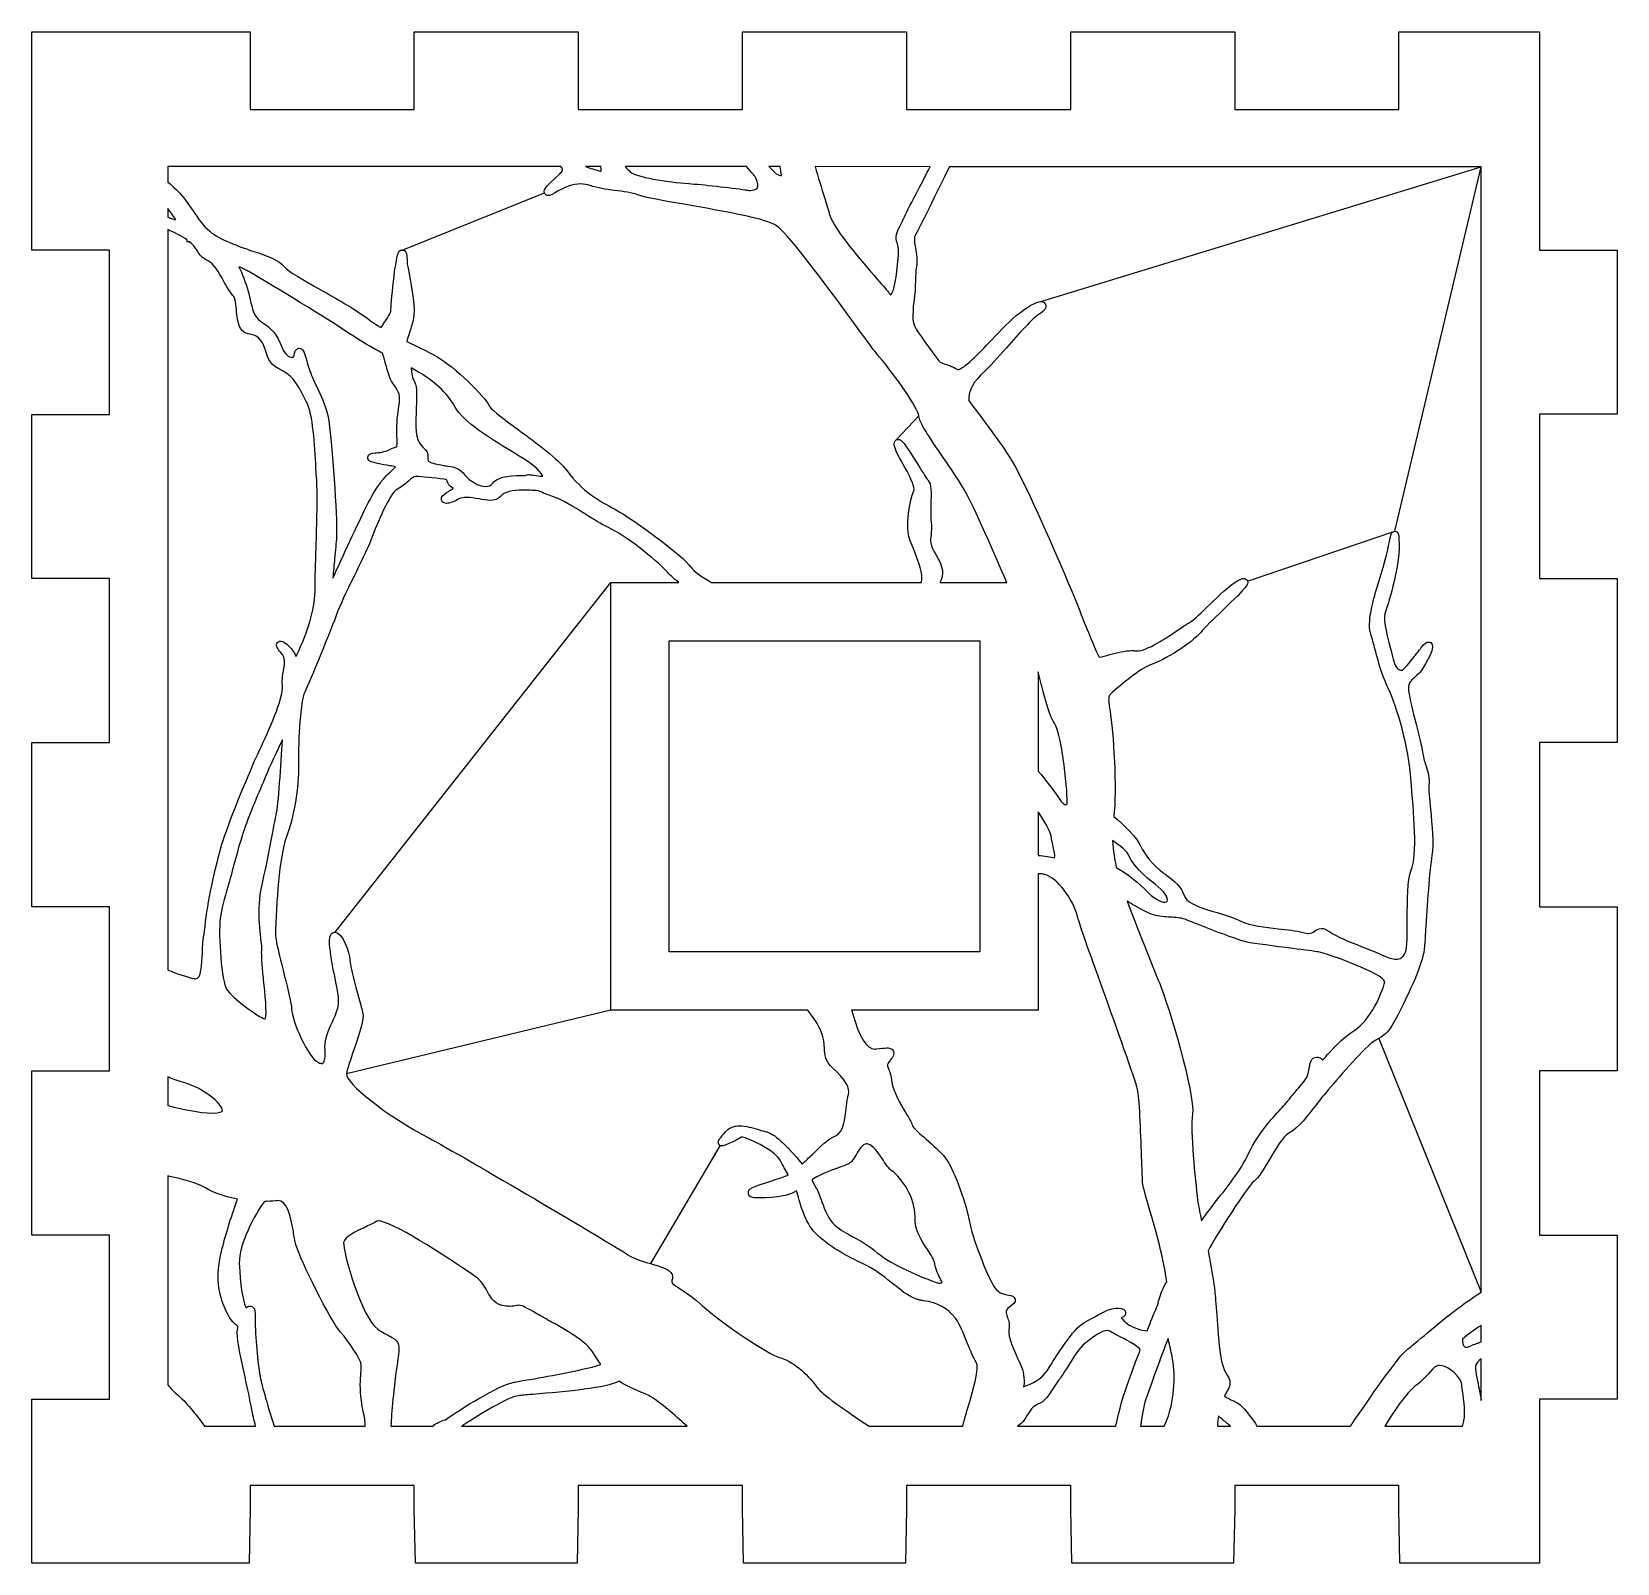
# Model space of a CAD drawing. Extents: x -11 to 868, y -1407 to -16.
# Drawn here: x 663.5 to 867.5, y -927.3 to -730.3 of the extents above; entities that cross this region are included whole.
import ezdxf

# ---------------------------------------------------------------- set-up
doc = ezdxf.new("R2010")
doc.units = 0
doc.layers.add('LAYER_1', color=7, linetype='CONTINUOUS')

msp = doc.modelspace()

# ---------------------------------------------------------------- linework, layer by layer
at = {"layer": 'LAYER_1'}
for points in [[(857.53, -779.49), (857.53, -800.61), (867.53, -800.61), (867.53, -821.72), (857.53, -821.72), (857.53, -842.84), (867.53, -842.84), (867.53, -863.95), (857.53, -863.95), (857.53, -885.06), (867.53, -885.06), (867.53, -906.17), (857.53, -906.17), (857.53, -927.28), (839.57, -927.28), (839.42, -920.28), (839.42, -917.28), (818.31, -917.28), (818.31, -920.28), (818.16, -927.28), (797.35, -927.28), (797.2, -920.28), (797.2, -917.28), (776.09, -917.28), (776.09, -920.28), (775.94, -927.28), (755.11, -927.28), (754.96, -920.28), (754.96, -917.28), (733.85, -917.28), (733.85, -920.28), (733.71, -927.28), (712.89, -927.28), (712.74, -920.28), (712.74, -917.28), (691.64, -917.28), (691.64, -920.28), (691.49, -927.28), (663.53, -927.28), (663.53, -906.17), (673.53, -906.17), (673.53, -885.06), (663.53, -885.06), (663.53, -863.95), (673.53, -863.95), (673.53, -842.84), (663.53, -842.84), (663.53, -821.72), (673.53, -821.72), (673.53, -800.61), (663.53, -800.61), (663.53, -779.5), (673.53, -779.5), (673.53, -758.39), (663.53, -758.39), (663.53, -730.28), (691.64, -730.28), (691.64, -740.28), (712.74, -740.28), (712.74, -730.28), (733.85, -730.28), (733.85, -740.28), (754.96, -740.28), (754.96, -730.28), (776.09, -730.28), (776.09, -740.28), (797.2, -740.28), (797.2, -730.28), (818.31, -730.28), (818.31, -740.28), (839.42, -740.28), (839.42, -730.28), (857.53, -730.28), (857.53, -758.39), (867.53, -758.39), (867.53, -779.49), (857.53, -779.49)], [(793.37, -764.98), (850.03, -747.64)], [(838.89, -794.54), (850.03, -747.64)], [(711.2, -758.36), (729.5, -751.02)], [(774.8, -782.73), (777.65, -779.67)], [(819.93, -800.94), (838.89, -794.54)], [(702.56, -846.1), (738.03, -801.13)], [(785.53, -808.63), (785.53, -848.64), (745.53, -848.64), (745.53, -808.63), (785.53, -808.63)], [(738.03, -856.14), (704.03, -864.31)], [(836.83, -859.77), (850.02, -892.42)], [(752.04, -873.59), (743.16, -888.73)]]:
    msp.add_lwpolyline(points, dxfattribs=at)
for points, knots in [([(780.54, -800.77), (781.06, -799.67), (780.41, -798.52), (779.84, -797.52), (779.56, -797.04), (779.31, -796.59), (779.24, -796.24), (779.13, -795.72), (779.18, -795.36), (779.23, -794.94), (779.28, -794.51), (779.34, -794.03), (779.24, -793.34), (779.16, -792.88), (779.19, -792.03), (779.21, -791.22), (779.27, -789.46), (779.28, -788.45), (778.87, -788.01), (778.74, -787.87), (778.17, -786.95), (777.71, -786.21), (775.7, -782.99), (775.46, -782.73), (775.03, -782.73), (775.03, -782.73), (774.8, -782.73), (774.8, -782.73), (774.8, -782.73), (774.62, -782.92), (774.62, -782.92), (774.44, -783.13), (774.49, -783.4), (774.51, -783.5), (774.6, -784.07), (775.08, -784.91), (775.62, -785.88), (776.27, -787.02), (777.25, -788.76), (777.01, -789.33), (776.45, -790.69), (776.13, -793.05), (776.3, -794.71), (776.37, -795.33), (776.69, -796.11), (777.05, -797.02), (777.6, -798.39), (778.27, -800.07), (777.99, -801.13), (777.99, -801.13), (751, -801.13), (751, -801.13), (749.69, -800.35), (748.67, -799.63), (748.36, -799.19), (747.24, -797.55), (740.9, -792.99), (738.62, -791.74), (736.37, -790.5), (734.42, -789.43), (732.4, -786.77), (731.21, -785.21), (728.52, -783.23), (726.14, -781.48), (724.49, -780.26), (722.77, -779), (722.49, -778.51), (721.68, -777.09), (718.11, -773.47), (715.57, -772.01), (714.73, -771.54), (713.82, -771.1), (712.85, -770.63), (712.5, -770.46), (712.14, -770.29), (711.78, -770.11), (711.87, -769.8), (711.97, -769.48), (712.08, -769.15), (712.27, -768.56), (712.47, -767.94), (712.61, -767.36), (712.97, -765.97), (712.43, -763.23), (712.08, -761.42), (711.95, -760.77), (711.83, -760.15), (711.83, -759.95), (711.81, -759.03), (711.8, -758.36), (711.2, -758.36), (711.2, -758.36), (710.99, -758.36), (710.99, -758.36), (710.99, -758.36), (710.82, -758.52), (710.82, -758.52), (710.25, -759.1), (709.73, -765.76), (709.74, -766.08), (709.75, -766.5), (709.25, -767.2), (708.81, -767.82), (708.7, -767.99), (708.58, -768.16), (708.47, -768.33), (707.82, -767.93), (707.22, -767.53), (706.64, -767.1), (705.03, -765.91), (702.71, -764.6), (700.66, -763.44), (698.56, -762.25), (696.57, -761.13), (696.06, -760.54), (695.22, -759.55), (693.7, -759.05), (692.09, -758.53), (691.38, -758.3), (690.65, -758.06), (689.95, -757.78), (689.95, -757.78), (689.79, -757.71), (689.79, -757.71), (687.64, -756.84), (686.23, -756.26), (684.76, -754.02), (683.41, -751.97), (682.67, -750.97), (681.03, -749.61), (681.03, -749.61), (681.03, -747.63), (681.03, -747.63), (681.03, -747.63), (731.62, -747.63), (731.62, -747.63), (731.76, -747.79), (731.82, -747.92), (731.82, -748.03), (731.81, -748.2), (731.65, -748.38), (731.51, -748.51), (729.3, -750.53), (729.36, -750.68), (729.5, -751.02), (729.58, -751.23), (729.77, -751.36), (730, -751.36), (730.16, -751.36), (730.33, -751.31), (730.79, -751.03), (732.09, -750.23), (733.16, -749.86), (734.15, -749.86), (734.57, -749.86), (734.98, -749.93), (735.36, -750.07), (736.29, -750.41), (737.42, -750.55), (738.52, -750.69), (739.62, -750.83), (740.75, -750.97), (741.66, -751.3), (742.43, -751.59), (744.74, -752), (747.67, -752.51), (751.42, -753.17), (756.09, -753.99), (758.24, -754.73), (758.54, -754.87), (758.83, -754.99), (759.08, -755.08), (760.34, -755.48), (766, -763.22), (769.03, -767.38), (770.67, -769.62), (771.96, -771.38), (772.57, -772.09), (774.71, -774.57), (777.56, -778.69), (777.65, -779.67), (777.73, -780.54), (778.93, -782.32), (780.89, -785.16), (781.76, -786.43), (782.65, -787.74), (783.3, -788.8), (784.37, -790.56), (786.93, -796.3), (788.98, -801.13), (788.98, -801.13), (780.4, -801.13), (780.4, -801.13), (780.44, -801.02), (780.48, -800.9), (780.54, -800.77)], [0, 0, 0, 0, 1, 1, 1, 2, 2, 2, 3, 3, 3, 4, 4, 4, 5, 5, 5, 6, 6, 6, 7, 7, 7, 8, 8, 8, 9, 9, 9, 10, 10, 10, 11, 11, 11, 12, 12, 12, 13, 13, 13, 14, 14, 14, 15, 15, 15, 16, 16, 16, 17, 17, 17, 18, 18, 18, 19, 19, 19, 20, 20, 20, 21, 21, 21, 22, 22, 22, 23, 23, 23, 24, 24, 24, 25, 25, 25, 26, 26, 26, 27, 27, 27, 28, 28, 28, 29, 29, 29, 30, 30, 30, 31, 31, 31, 32, 32, 32, 33, 33, 33, 34, 34, 34, 35, 35, 35, 36, 36, 36, 37, 37, 37, 38, 38, 38, 39, 39, 39, 40, 40, 40, 41, 41, 41, 42, 42, 42, 43, 43, 43, 44, 44, 44, 45, 45, 45, 46, 46, 46, 47, 47, 47, 48, 48, 48, 49, 49, 49, 50, 50, 50, 51, 51, 51, 52, 52, 52, 53, 53, 53, 54, 54, 54, 55, 55, 55, 56, 56, 56, 57, 57, 57, 58, 58, 58, 59, 59, 59, 60, 60, 60, 61, 61, 61, 62, 62, 62, 63, 63, 63, 64, 64, 64, 65, 65, 65, 65]), ([(736.74, -748.21), (736.7, -748.21), (736.62, -748.2), (736.5, -748.16), (736.23, -748.07), (735.98, -748), (735.74, -747.93), (735.38, -747.83), (735.06, -747.74), (734.77, -747.63), (734.77, -747.63), (736.76, -747.63), (736.76, -747.63), (736.82, -747.97), (736.8, -748.15), (736.77, -748.2), (736.77, -748.2), (736.75, -748.21), (736.74, -748.21)], [0, 0, 0, 0, 1, 1, 1, 2, 2, 2, 3, 3, 3, 4, 4, 4, 5, 5, 5, 6, 6, 6, 6]), ([(755.99, -750.69), (755.81, -750.69), (755.61, -750.67), (755.39, -750.63), (755.36, -750.63), (755.31, -750.62), (755.27, -750.61), (753.57, -750.34), (749.71, -749.92), (748.07, -749.81), (745.35, -749.62), (741.17, -748.96), (740.54, -748.31), (740.33, -748.1), (740.11, -747.87), (739.89, -747.63), (739.89, -747.63), (755.51, -747.63), (755.51, -747.63), (755.83, -748), (756.14, -748.38), (756.38, -748.66), (756.48, -748.79), (756.57, -748.89), (756.64, -748.98), (756.67, -749.05), (756.7, -749.12), (756.74, -749.2), (756.97, -749.68), (757.02, -750.13), (756.86, -750.38), (756.7, -750.63), (756.3, -750.69), (755.99, -750.69)], [0, 0, 0, 0, 1, 1, 1, 2, 2, 2, 3, 3, 3, 4, 4, 4, 5, 5, 5, 6, 6, 6, 7, 7, 7, 8, 8, 8, 9, 9, 9, 10, 10, 10, 11, 11, 11, 11]), ([(759.97, -748.81), (759.92, -748.8), (759.84, -748.78), (759.71, -748.73), (759.57, -748.67), (759.45, -748.62), (759.33, -748.57), (759.01, -748.26), (758.69, -747.94), (758.38, -747.63), (758.38, -747.63), (759.81, -747.63), (759.81, -747.63), (760, -748.39), (759.99, -748.69), (759.97, -748.81)], [0, 0, 0, 0, 1, 1, 1, 2, 2, 2, 3, 3, 3, 4, 4, 4, 5, 5, 5, 5]), ([(774.03, -764.14), (773.99, -764.11), (773.93, -764.04), (773.85, -763.93), (773.62, -763.6), (773.06, -762.96), (772.28, -762.06), (770.34, -759.83), (766.73, -755.69), (766.21, -753.88), (766.04, -753.3), (765.81, -752.54), (765.55, -751.71), (765.14, -750.4), (764.69, -748.95), (764.33, -747.63), (764.33, -747.63), (779.11, -747.64), (779.11, -747.64), (778.66, -748.54), (778.09, -749.62), (777.54, -750.68), (776.8, -752.07), (776.11, -753.39), (775.82, -754.09), (775.61, -754.56), (775.43, -754.93), (775.26, -755.25), (774.84, -756.07), (774.53, -756.66), (774.9, -757.55), (775.2, -758.28), (774.98, -760.92), (774.42, -763.46), (774.22, -763.9), (774.1, -764.07), (774.03, -764.14)], [0, 0, 0, 0, 1, 1, 1, 2, 2, 2, 3, 3, 3, 4, 4, 4, 5, 5, 5, 6, 6, 6, 7, 7, 7, 8, 8, 8, 9, 9, 9, 10, 10, 10, 11, 11, 11, 12, 12, 12, 12]), ([(850.03, -747.64), (850.03, -747.64), (850.02, -892.42), (850.02, -892.42), (847.47, -893.96), (843.97, -896.9), (841.85, -898.68), (841.21, -899.22), (840.69, -899.65), (840.45, -899.83), (839.44, -900.6), (836.43, -904.93), (833.69, -908.93), (833.51, -909.19), (833.35, -909.43), (833.21, -909.63), (833.21, -909.63), (821.16, -909.63), (821.16, -909.63), (820.69, -908.8), (819.96, -907.93), (819.3, -907.19), (818.91, -906.75), (818.48, -906.55), (818.07, -906.36), (817.72, -906.2), (817.36, -906.04), (816.97, -905.72), (817.47, -905.03), (818.11, -904.1), (817.34, -903.06), (816.82, -902.36), (816.53, -901.32), (816.34, -899.59), (816.25, -898.76), (816.11, -896.95), (815.99, -895.36), (815.88, -893.97), (815.79, -892.78), (815.74, -892.31), (815.64, -891.39), (815.23, -888.9), (814.87, -887.09), (816, -885.02), (819.89, -878.84), (820.82, -878.12), (821.38, -877.69), (822.02, -876.61), (822.76, -875.36), (823.56, -874), (824.56, -872.32), (825.25, -871.97), (826.47, -871.33), (827.77, -869.63), (828.82, -868.26), (829.11, -867.88), (829.38, -867.53), (829.61, -867.24), (830.54, -866.12), (833.61, -862.5), (835.46, -860.76), (836.06, -860.19), (836.47, -859.97), (836.83, -859.77), (837.67, -859.31), (838.2, -858.94), (839.32, -856.71), (841.26, -852.86), (842.58, -849.9), (842.73, -847.92), (842.76, -847.45), (842.81, -846.71), (842.87, -845.8), (843.05, -842.9), (843.36, -838.04), (843.68, -836.22), (843.94, -834.73), (843.7, -832.36), (843.49, -830.27), (843.36, -828.97), (843.23, -827.74), (843.29, -827.19), (843.4, -826.21), (843.18, -825.52), (842.94, -824.79), (842.77, -824.29), (842.61, -823.77), (842.5, -823.06), (842.37, -822.2), (842.01, -820.81), (841.64, -819.33), (841.22, -817.7), (840.79, -816.02), (840.68, -815.1), (840.56, -814.1), (840.93, -813.77), (841.5, -813.28), (841.76, -813.05), (842.05, -812.8), (842.3, -812.47), (842.32, -812.44), (844.09, -809.81), (843.73, -809.08), (843.64, -808.89), (843.45, -808.78), (843.25, -808.78), (842.97, -808.78), (842.75, -808.95), (842.31, -809.5), (841.98, -809.92), (841.7, -810.28), (841.45, -810.6), (840.68, -811.58), (840.22, -812.17), (839.89, -812.38), (839.85, -812.4), (839.81, -812.41), (839.76, -812.41), (839.45, -812.41), (838.94, -812.05), (838.77, -811.26), (838.7, -810.92), (838.57, -810.45), (838.42, -809.9), (838.02, -808.45), (837.35, -806.03), (837.63, -805.16), (838.22, -803.31), (839.58, -798.76), (839.46, -796.28), (839.44, -795.94), (839.43, -795.67), (839.42, -795.46), (839.41, -794.99), (839.39, -794.54), (838.89, -794.54), (838.46, -794.54), (838.39, -794.91), (838.33, -795.3), (838.22, -795.88), (838.01, -797.09), (837.5, -798.83), (837.32, -799.43), (837.15, -800.01), (836.98, -800.58), (836.03, -803.68), (835.28, -806.14), (835.86, -807.95), (836.08, -808.61), (836.26, -809.31), (836.45, -810.05), (836.83, -811.48), (837.23, -812.97), (837.89, -814.36), (838.88, -816.43), (840.51, -821.2), (840.92, -825.85), (840.92, -825.85), (840.96, -826.3), (840.96, -826.3), (841.36, -830.91), (841.83, -836.13), (841.01, -838.14), (840.5, -839.41), (840.51, -841.96), (840.51, -844.44), (840.51, -846.17), (840.52, -848.14), (840.27, -848.67), (839.92, -849.42), (839.55, -849.57), (839.1, -849.57), (838.64, -849.57), (838.01, -849.38), (837.17, -849), (836.38, -848.63), (835.47, -848.27), (834.58, -847.93), (833.05, -847.33), (831.47, -846.72), (830.55, -846.06), (830.13, -845.76), (829.78, -845.62), (829.45, -845.62), (829.06, -845.62), (828.79, -845.81), (828.58, -845.97), (828.35, -846.13), (828.16, -846.26), (827.8, -846.26), (827.61, -846.26), (827.38, -846.23), (827.13, -846.15), (826.21, -845.89), (825.08, -845.78), (823.89, -845.66), (822.18, -845.48), (820.4, -845.3), (819.09, -844.67), (818.24, -844.25), (817.11, -843.92), (816.03, -843.59), (814.27, -843.06), (812.27, -842.46), (811.93, -841.62), (811.31, -840.07), (810.58, -839.54), (809.56, -838.8), (809.4, -838.67), (809.21, -838.54), (809.02, -838.39), (807.83, -837.49), (806.71, -836.16), (806.19, -834.99), (805.76, -834.05), (804.08, -832.3), (802.74, -831.24), (803.17, -827.89), (802.69, -820.11), (802.26, -817.65), (802.08, -816.61), (802.04, -816.05), (802.14, -815.75), (802.14, -815.75), (802.15, -815.71), (802.15, -815.71), (802.17, -815.66), (802.18, -815.62), (802.22, -815.57), (803.95, -814.04), (806.08, -812.24), (807.48, -811.73), (809.19, -811.11), (812.75, -809), (813.97, -807.49), (814.38, -806.98), (815.58, -805.83), (816.74, -804.72), (820.01, -801.56), (820.11, -801.39), (819.93, -800.94), (819.85, -800.73), (819.65, -800.6), (819.43, -800.6), (819.27, -800.6), (819.1, -800.66), (818.81, -800.82), (817.6, -801.49), (816.3, -802.76), (815.05, -804), (814.08, -804.94), (813.17, -805.84), (812.48, -806.26), (812.13, -806.48), (811.68, -806.78), (811.18, -807.12), (809.53, -808.24), (807.04, -809.93), (805.7, -809.93), (805.65, -809.93), (805.59, -809.92), (805.54, -809.92), (805.39, -809.89), (805.23, -809.88), (805.06, -809.88), (804.21, -809.88), (803.16, -810.16), (802.24, -810.4), (801.74, -810.54), (801.25, -810.66), (800.85, -810.73), (800.27, -809.45), (799.47, -807.62), (798.36, -804.76), (797.25, -801.91), (791.89, -789.26), (789.64, -785.49), (788.67, -783.84), (786.3, -780.64), (784.08, -777.71), (784.1, -776.33), (784.68, -775.28), (786.11, -773.98), (786.72, -773.43), (787.79, -772.22), (788.93, -770.93), (790.49, -769.18), (792.44, -766.99), (793.09, -766.64), (793.49, -766.42), (794.14, -765.97), (794, -765.43), (793.94, -765.22), (793.75, -764.98), (793.37, -764.98), (792.71, -764.98), (791.51, -765.78), (790.62, -766.46), (789.53, -767.28), (788.23, -768.66), (786.97, -769.99), (785.47, -771.57), (783.41, -773.74), (782.65, -773.74), (782.63, -773.74), (782.62, -773.74), (782.62, -773.74), (781.89, -773.26), (781.33, -773.1), (780.93, -772.98), (780.57, -772.87), (780.41, -772.82), (780.29, -772.66), (780.29, -772.66), (780.27, -772.64), (780.27, -772.64), (780.27, -772.64), (780.25, -772.62), (780.25, -772.62), (779.3, -771.34), (777.4, -768.79), (777.18, -768.27), (776.84, -767.43), (776.87, -767.12), (776.91, -766.59), (776.94, -766.32), (776.96, -765.99), (776.94, -765.54), (777.15, -764.37), (777.19, -763.36), (777.22, -762.47), (777.24, -761.77), (777.26, -761.11), (777.36, -760.48), (777.5, -759.68), (777.35, -758.85), (777.23, -758.12), (777.12, -757.48), (777.01, -756.83), (777.16, -756.56), (777.53, -755.93), (780.15, -750.64), (781.59, -747.64), (781.59, -747.64), (850.03, -747.64), (850.03, -747.64)], [0, 0, 0, 0, 1, 1, 1, 2, 2, 2, 3, 3, 3, 4, 4, 4, 5, 5, 5, 6, 6, 6, 7, 7, 7, 8, 8, 8, 9, 9, 9, 10, 10, 10, 11, 11, 11, 12, 12, 12, 13, 13, 13, 14, 14, 14, 15, 15, 15, 16, 16, 16, 17, 17, 17, 18, 18, 18, 19, 19, 19, 20, 20, 20, 21, 21, 21, 22, 22, 22, 23, 23, 23, 24, 24, 24, 25, 25, 25, 26, 26, 26, 27, 27, 27, 28, 28, 28, 29, 29, 29, 30, 30, 30, 31, 31, 31, 32, 32, 32, 33, 33, 33, 34, 34, 34, 35, 35, 35, 36, 36, 36, 37, 37, 37, 38, 38, 38, 39, 39, 39, 40, 40, 40, 41, 41, 41, 42, 42, 42, 43, 43, 43, 44, 44, 44, 45, 45, 45, 46, 46, 46, 47, 47, 47, 48, 48, 48, 49, 49, 49, 50, 50, 50, 51, 51, 51, 52, 52, 52, 53, 53, 53, 54, 54, 54, 55, 55, 55, 56, 56, 56, 57, 57, 57, 58, 58, 58, 59, 59, 59, 60, 60, 60, 61, 61, 61, 62, 62, 62, 63, 63, 63, 64, 64, 64, 65, 65, 65, 66, 66, 66, 67, 67, 67, 68, 68, 68, 69, 69, 69, 70, 70, 70, 71, 71, 71, 72, 72, 72, 73, 73, 73, 74, 74, 74, 75, 75, 75, 76, 76, 76, 77, 77, 77, 78, 78, 78, 79, 79, 79, 80, 80, 80, 81, 81, 81, 82, 82, 82, 83, 83, 83, 84, 84, 84, 85, 85, 85, 86, 86, 86, 87, 87, 87, 88, 88, 88, 89, 89, 89, 90, 90, 90, 91, 91, 91, 92, 92, 92, 93, 93, 93, 94, 94, 94, 95, 95, 95, 96, 96, 96, 97, 97, 97, 98, 98, 98, 99, 99, 99, 100, 100, 100, 101, 101, 101, 102, 102, 102, 103, 103, 103, 104, 104, 104, 105, 105, 105, 106, 106, 106, 107, 107, 107, 108, 108, 108, 109, 109, 109, 110, 110, 110, 111, 111, 111, 112, 112, 112, 113, 113, 113, 114, 114, 114, 115, 115, 115, 115]), ([(682.06, -754.43), (681.84, -754.44), (681.49, -754.32), (681.03, -754.13), (681.03, -754.13), (681.03, -753.03), (681.03, -753.03), (681.38, -753.48), (681.71, -753.96), (682.06, -754.43)], [0, 0, 0, 0, 1, 1, 1, 2, 2, 2, 3, 3, 3, 3]), ([(684.64, -852.11), (684.58, -852.11), (684.51, -852.1), (684.44, -852.08), (683.58, -851.88), (682.26, -851.47), (681.02, -850.94), (681.02, -850.94), (681.03, -755.73), (681.03, -755.73), (681.88, -756.1), (682.84, -756.58), (683.53, -757.07), (683.53, -757.07), (683.53, -757.32), (683.53, -757.32), (683.53, -757.32), (683.86, -757.32), (683.86, -757.32), (683.94, -757.39), (684.01, -757.46), (684.08, -757.52), (684.08, -757.52), (684.11, -757.55), (684.11, -757.55), (684.51, -757.96), (684.68, -758.25), (684.84, -758.51), (685.13, -759.01), (685.37, -759.34), (686.24, -759.75), (686.94, -760.07), (687.61, -761.26), (688.19, -762.3), (688.6, -763.03), (688.99, -763.71), (689.41, -764.19), (689.74, -764.57), (689.82, -765.46), (689.89, -766.24), (690, -767.5), (690.12, -768.93), (691.38, -769.12), (692.56, -769.29), (693.17, -769.86), (693.57, -771.14), (693.57, -771.14), (693.6, -771.24), (693.6, -771.24), (693.98, -772.45), (694.21, -773.17), (695.89, -773.95), (697.21, -774.57), (697.93, -776.01), (698.85, -777.82), (698.85, -777.82), (698.93, -777.97), (698.93, -777.97), (699.71, -779.52), (699.93, -783.35), (700.1, -786.44), (700.13, -786.96), (700.16, -787.45), (700.19, -787.92), (700.32, -789.94), (700.21, -793.52), (700.11, -796.68), (700.05, -798.68), (699.99, -800.57), (699.99, -801.92), (700, -804.14), (699.25, -806.98), (697.88, -809.92), (697.79, -810.12), (697.65, -810.42), (697.52, -810.64), (697.52, -810.64), (697.52, -810.63), (697.52, -810.63), (697.21, -809.78), (696.09, -808.65), (695.57, -808.65), (695.35, -808.65), (695.17, -808.77), (695.08, -808.96), (694.93, -809.29), (695.12, -809.6), (695.58, -810.13), (696.2, -810.86), (696.11, -811.35), (695.95, -812.24), (695.84, -812.8), (695.71, -813.5), (695.78, -814.38), (695.93, -816.08), (693.94, -820.33), (692.88, -822.62), (692.69, -823.03), (692.52, -823.4), (692.37, -823.71), (691.39, -825.87), (688.66, -832.46), (688.01, -834.79), (686.8, -839.1), (686.06, -842.85), (685.78, -845.94), (685.66, -846.54), (685.59, -847.02), (685.56, -847.38), (685.53, -847.8), (685.51, -848.23), (685.49, -848.65), (685.42, -850.27), (685.33, -852.11), (684.64, -852.11)], [0, 0, 0, 0, 1, 1, 1, 2, 2, 2, 3, 3, 3, 4, 4, 4, 5, 5, 5, 6, 6, 6, 7, 7, 7, 8, 8, 8, 9, 9, 9, 10, 10, 10, 11, 11, 11, 12, 12, 12, 13, 13, 13, 14, 14, 14, 15, 15, 15, 16, 16, 16, 17, 17, 17, 18, 18, 18, 19, 19, 19, 20, 20, 20, 21, 21, 21, 22, 22, 22, 23, 23, 23, 24, 24, 24, 25, 25, 25, 26, 26, 26, 27, 27, 27, 28, 28, 28, 29, 29, 29, 30, 30, 30, 31, 31, 31, 32, 32, 32, 33, 33, 33, 34, 34, 34, 35, 35, 35, 36, 36, 36, 37, 37, 37, 38, 38, 38, 38]), ([(702.28, -800.55), (702.34, -799.73), (702.43, -798.79), (702.5, -798.04), (702.6, -796.98), (702.7, -795.99), (702.74, -795.25), (702.91, -792.57), (702.05, -783.04), (701.81, -780.64), (701.66, -779.13), (700.88, -777.43), (700.19, -775.94), (699.81, -775.12), (699.45, -774.35), (699.25, -773.72), (699.12, -773.32), (699.01, -772.95), (698.91, -772.62), (698.54, -771.37), (698.43, -770.99), (697.94, -770.99), (697.42, -770.99), (697.33, -771.6), (697.29, -771.88), (697.26, -772.13), (697.14, -772.17), (697.01, -772.17), (696.62, -772.17), (696.04, -771.74), (695.75, -770.95), (695.06, -769.13), (694.5, -768.53), (693.02, -767.54), (692.12, -766.94), (691.88, -765.82), (691.65, -764.75), (691.57, -764.38), (691.49, -764), (691.38, -763.65), (691.02, -762.49), (690.62, -761.44), (690.17, -760.5), (690.66, -760.71), (691.1, -760.92), (691.48, -761.14), (693.75, -762.47), (700.49, -766.51), (703.66, -768.61), (705.68, -769.95), (706.71, -770.58), (707.9, -771.22), (707.9, -771.22), (707.92, -771.24), (707.92, -771.24), (708.17, -771.37), (708.4, -771.49), (708.65, -771.62), (708.65, -771.62), (708.65, -771.62), (708.65, -771.62), (708.81, -772.02), (708.93, -772.49), (709.06, -772.99), (709.32, -773.96), (709.6, -775.06), (710.28, -775.92), (711.01, -776.83), (710.9, -777.6), (710.72, -778.88), (710.61, -779.65), (710.48, -780.61), (710.51, -781.81), (710.53, -782.48), (710.56, -783.38), (710.51, -783.67), (710.49, -783.67), (710.47, -783.67), (710.45, -783.68), (710.24, -783.72), (709.93, -783.79), (709.51, -784.04), (709.02, -784.33), (708.19, -784.42), (707.69, -784.46), (707.23, -784.51), (706.81, -784.55), (706.77, -785.01), (706.74, -785.49), (707.13, -785.59), (708, -785.8), (708.59, -785.94), (709.14, -786.03), (709.58, -786.1), (709.84, -786.14), (710.13, -786.18), (710.33, -786.23), (710.29, -786.28), (710.22, -786.35), (710.14, -786.43), (708.73, -787.76), (707.96, -788.63), (706.58, -791.39), (705.48, -793.6), (703.46, -797.92), (702.28, -800.55)], [0, 0, 0, 0, 1, 1, 1, 2, 2, 2, 3, 3, 3, 4, 4, 4, 5, 5, 5, 6, 6, 6, 7, 7, 7, 8, 8, 8, 9, 9, 9, 10, 10, 10, 11, 11, 11, 12, 12, 12, 13, 13, 13, 14, 14, 14, 15, 15, 15, 16, 16, 16, 17, 17, 17, 18, 18, 18, 19, 19, 19, 20, 20, 20, 21, 21, 21, 22, 22, 22, 23, 23, 23, 24, 24, 24, 25, 25, 25, 26, 26, 26, 27, 27, 27, 28, 28, 28, 29, 29, 29, 30, 30, 30, 31, 31, 31, 32, 32, 32, 33, 33, 33, 34, 34, 34, 35, 35, 35, 35]), ([(721.93, -788.77), (721.02, -788.77), (719.86, -788.03), (719.3, -787.34), (718.53, -786.39), (718.01, -786.3), (717.05, -786.15), (716.64, -786.09), (716.14, -786.01), (715.45, -785.84), (714.44, -785.59), (714.46, -785.43), (714.49, -785.16), (714.52, -784.88), (714.58, -784.41), (714.16, -784), (713.29, -783.15), (712.93, -782.8), (712.96, -780.14), (712.97, -779.42), (713, -778.81), (713.02, -778.28), (713.08, -776.69), (713.11, -775.81), (712.64, -775), (712.48, -774.73), (712.44, -774.37), (712.4, -773.98), (712.39, -773.83), (712.37, -773.68), (712.34, -773.52), (714.72, -774.81), (716.65, -776.19), (718, -778.55), (719.14, -780.54), (722.48, -782.57), (725.17, -784.2), (726.65, -785.1), (728.05, -785.95), (728.55, -786.5), (729.01, -786.99), (729.21, -787.27), (729.3, -787.43), (729.26, -787.43), (729.21, -787.43), (729.16, -787.43), (728.91, -787.43), (728.55, -787.4), (728.1, -787.32), (727.84, -787.28), (727.63, -787.25), (727.46, -787.25), (727.28, -787.25), (727.14, -787.29), (727.03, -787.34), (726.91, -787.34), (726.78, -787.34), (726.66, -787.34), (724.55, -787.34), (723.33, -787.66), (722.8, -788.37), (722.6, -788.64), (722.31, -788.77), (721.93, -788.77)], [0, 0, 0, 0, 1, 1, 1, 2, 2, 2, 3, 3, 3, 4, 4, 4, 5, 5, 5, 6, 6, 6, 7, 7, 7, 8, 8, 8, 9, 9, 9, 10, 10, 10, 11, 11, 11, 12, 12, 12, 13, 13, 13, 14, 14, 14, 15, 15, 15, 16, 16, 16, 17, 17, 17, 18, 18, 18, 19, 19, 19, 20, 20, 20, 21, 21, 21, 21]), ([(784.09, -906.88), (783.87, -907.61), (783.67, -908.29), (783.52, -908.88), (783.46, -909.11), (783.4, -909.36), (783.34, -909.63), (783.34, -909.63), (771.27, -909.63), (771.27, -909.63), (768.07, -907.54), (765.2, -905.5), (764.62, -904.7), (763.17, -902.71), (761.39, -901.29), (759.72, -900.8), (758.34, -900.4), (752.29, -896.43), (749.84, -894.15), (748.78, -893.18), (747.8, -892.54), (747.07, -892.07), (745.95, -891.34), (745.78, -891.17), (745.9, -890.91), (746.02, -890.64), (746.02, -890.37), (745.91, -890.12), (745.61, -889.45), (744.58, -889.15), (743.16, -888.73), (742.13, -888.43), (740.95, -888.09), (740.23, -887.6), (738.27, -886.28), (718.77, -874.77), (714.6, -872.57), (709.35, -869.82), (703.83, -865.49), (704.03, -864.31), (704.15, -863.62), (704.55, -862.45), (704.98, -861.22), (705.8, -858.81), (706.29, -857.3), (706.13, -856.54), (706.05, -856.15), (705.85, -855.42), (705.61, -854.58), (705.17, -852.94), (704.49, -850.46), (704.46, -849.62), (704.44, -848.79), (703.53, -846.1), (702.56, -846.1), (702.38, -846.1), (702.21, -846.18), (702.09, -846.31), (701.89, -846.54), (701.77, -846.93), (701.89, -848.05), (702.04, -849.5), (702.32, -850.84), (702.56, -852.01), (702.87, -853.54), (703.13, -854.86), (702.97, -855.65), (702.84, -856.23), (702.54, -856.91), (702.21, -857.63), (701.71, -858.72), (701.2, -859.85), (701.26, -860.83), (701.35, -862.26), (701.18, -862.76), (701.03, -862.93), (700.99, -862.97), (700.95, -862.99), (700.86, -862.99), (700.78, -862.99), (700.64, -862.97), (700.41, -862.87), (699.1, -862.26), (697.01, -857.55), (696.97, -855.99), (696.94, -855.23), (696.52, -853.57), (696.03, -851.65), (695.59, -849.91), (695.09, -847.94), (694.88, -846.55), (695.03, -842.31), (695.35, -836.39), (696.28, -833.94), (697.24, -831.41), (697.91, -827.47), (697.86, -824.56), (697.81, -821.07), (698.12, -816.38), (698.65, -815.24), (699.28, -813.89), (702.21, -806.84), (702.78, -805.13), (703.08, -804.24), (704.06, -802.25), (705, -800.31), (705.81, -798.66), (706.57, -797.1), (706.97, -796.13), (706.97, -796.13), (707.23, -795.48), (707.23, -795.48), (707.99, -793.58), (709.57, -789.64), (710.57, -789.12), (711.19, -788.8), (711.63, -788.4), (711.99, -788.08), (712.42, -787.7), (712.68, -787.49), (712.95, -787.49), (713.8, -787.5), (715.24, -787.68), (716.53, -787.85), (716.92, -787.89), (716.93, -787.93), (716.99, -788.1), (717.06, -788.35), (717.19, -788.74), (717.76, -789), (717.62, -789.1), (717.45, -789.21), (717.3, -789.3), (717.15, -789.39), (717, -789.49), (716.83, -789.6), (716.61, -789.75), (716.13, -790.06), (716.27, -790.53), (716.3, -790.62), (716.43, -790.94), (716.89, -790.94), (717.3, -790.94), (717.96, -790.7), (718.46, -790.38), (718.75, -790.24), (719.09, -790.17), (719.51, -790.17), (720.02, -790.17), (720.56, -790.27), (721.08, -790.37), (721.59, -790.47), (722.06, -790.56), (722.51, -790.56), (723.09, -790.56), (723.52, -790.4), (723.84, -790.06), (724.38, -789.49), (725.27, -789.24), (726.8, -789.24), (727.33, -789.24), (727.94, -789.27), (728.71, -789.33), (729.3, -789.59), (729.95, -789.85), (730.54, -790.05), (731.77, -790.48), (733.25, -791.4), (734.69, -792.29), (735.78, -792.97), (736.81, -793.62), (737.74, -794.05), (739.75, -794.98), (743.93, -798.21), (745.23, -799.69), (745.57, -800.07), (746.09, -800.57), (746.77, -801.13), (746.77, -801.13), (738.03, -801.13), (738.03, -801.13), (738.03, -801.13), (738.03, -856.14), (738.03, -856.14), (738.03, -856.14), (763.38, -856.14), (763.38, -856.14), (763.98, -856.92), (764.56, -857.76), (764.95, -858.56), (765.42, -859.54), (765.47, -860.31), (765.51, -860.98), (765.57, -861.87), (765.63, -862.71), (766.57, -863.56), (768.21, -865.05), (768.89, -866.21), (768.6, -867.02), (768.46, -867.43), (768.4, -868.01), (768.33, -868.68), (768.19, -870.1), (768.02, -871.86), (766.94, -872.3), (765.99, -872.69), (765.01, -873.65), (763.97, -874.68), (763.54, -875.09), (763.11, -875.52), (762.67, -875.92), (760.52, -873.36), (758.99, -871.97), (758.11, -871.8), (757.8, -871.74), (757.42, -871.62), (757.02, -871.5), (756.26, -871.27), (755.4, -871.01), (754.61, -871.01), (753.82, -871.01), (753.2, -871.27), (752.78, -871.8), (752.54, -872.09), (752.35, -872.31), (752.22, -872.46), (751.95, -872.78), (751.77, -872.98), (751.91, -873.3), (751.91, -873.3), (752.04, -873.59), (752.04, -873.59), (752.04, -873.59), (752.38, -873.6), (752.38, -873.6), (752.52, -873.6), (752.63, -873.55), (752.91, -873.42), (753.08, -873.34), (753.32, -873.22), (753.65, -873.09), (754.14, -872.88), (754.44, -872.7), (754.64, -872.58), (754.78, -872.49), (754.85, -872.46), (754.88, -872.46), (754.99, -872.46), (755.31, -872.57), (755.46, -872.62), (756.69, -873.06), (759.31, -874.37), (759.83, -875.44), (760.13, -876.09), (760.53, -876.75), (760.87, -877.28), (760.59, -877.44), (760.33, -877.56), (760.08, -877.64), (759.69, -877.77), (759.28, -877.9), (758.88, -878.03), (756.2, -878.88), (755.64, -879.08), (755.73, -879.71), (755.82, -880.28), (756.56, -880.28), (757.16, -880.28), (757.37, -880.28), (757.63, -880.27), (757.94, -880.26), (760.26, -880.16), (761.09, -879.91), (761.94, -879.35), (762.26, -880.7), (763.04, -883.48), (764.31, -884.77), (765.64, -886.13), (767.67, -887.44), (770.34, -888.68), (772.03, -889.46), (773.08, -890.32), (774.11, -891.16), (774.11, -891.16), (774.6, -891.55), (774.6, -891.55), (775.69, -892.43), (776.5, -893.07), (777.65, -893.37), (777.65, -893.37), (777.69, -893.42), (777.69, -893.42), (777.69, -893.42), (777.84, -893.42), (777.84, -893.42), (777.95, -893.46), (778.09, -893.48), (778.27, -893.51), (780.08, -893.75), (781.42, -894.48), (782.38, -895.76), (782.91, -896.48), (783.44, -897.78), (783.9, -898.92), (784.3, -899.91), (784.68, -900.85), (785.05, -901.4), (785.5, -902.07), (784.62, -905.08), (784.09, -906.88)], [0, 0, 0, 0, 1, 1, 1, 2, 2, 2, 3, 3, 3, 4, 4, 4, 5, 5, 5, 6, 6, 6, 7, 7, 7, 8, 8, 8, 9, 9, 9, 10, 10, 10, 11, 11, 11, 12, 12, 12, 13, 13, 13, 14, 14, 14, 15, 15, 15, 16, 16, 16, 17, 17, 17, 18, 18, 18, 19, 19, 19, 20, 20, 20, 21, 21, 21, 22, 22, 22, 23, 23, 23, 24, 24, 24, 25, 25, 25, 26, 26, 26, 27, 27, 27, 28, 28, 28, 29, 29, 29, 30, 30, 30, 31, 31, 31, 32, 32, 32, 33, 33, 33, 34, 34, 34, 35, 35, 35, 36, 36, 36, 37, 37, 37, 38, 38, 38, 39, 39, 39, 40, 40, 40, 41, 41, 41, 42, 42, 42, 43, 43, 43, 44, 44, 44, 45, 45, 45, 46, 46, 46, 47, 47, 47, 48, 48, 48, 49, 49, 49, 50, 50, 50, 51, 51, 51, 52, 52, 52, 53, 53, 53, 54, 54, 54, 55, 55, 55, 56, 56, 56, 57, 57, 57, 58, 58, 58, 59, 59, 59, 60, 60, 60, 61, 61, 61, 62, 62, 62, 63, 63, 63, 64, 64, 64, 65, 65, 65, 66, 66, 66, 67, 67, 67, 68, 68, 68, 69, 69, 69, 70, 70, 70, 71, 71, 71, 72, 72, 72, 73, 73, 73, 74, 74, 74, 75, 75, 75, 76, 76, 76, 77, 77, 77, 78, 78, 78, 79, 79, 79, 80, 80, 80, 81, 81, 81, 82, 82, 82, 83, 83, 83, 84, 84, 84, 85, 85, 85, 86, 86, 86, 87, 87, 87, 88, 88, 88, 89, 89, 89, 90, 90, 90, 91, 91, 91, 92, 92, 92, 93, 93, 93, 94, 94, 94, 95, 95, 95, 96, 96, 96, 97, 97, 97, 98, 98, 98, 99, 99, 99, 100, 100, 100, 101, 101, 101, 102, 102, 102, 103, 103, 103, 103]), ([(796.73, -829.63), (796.7, -829.69), (796.65, -829.72), (796.59, -829.72), (796.42, -829.72), (796.09, -829.51), (795.71, -828.91), (794.98, -827.77), (793.98, -826.53), (793.03, -825.39), (793.03, -825.39), (793.03, -812.61), (793.03, -812.61), (793.69, -815.36), (794.38, -818.12), (795.1, -819.2), (796.12, -820.7), (796.89, -828.69), (796.73, -829.63)], [0, 0, 0, 0, 1, 1, 1, 2, 2, 2, 3, 3, 3, 4, 4, 4, 5, 5, 5, 6, 6, 6, 6]), ([(693.58, -857.3), (692.6, -857.01), (689.32, -854.49), (688.6, -853.44), (687.97, -852.5), (687.52, -846.63), (687.78, -844.28), (687.91, -843.18), (688.34, -841.7), (688.76, -840.27), (689, -839.43), (689.24, -838.63), (689.4, -837.92), (689.4, -837.92), (689.58, -837.26), (689.58, -837.26), (690, -835.74), (690.18, -835.04), (690.75, -833.29), (691.37, -831.34), (692.51, -828.67), (693.52, -826.31), (693.52, -826.31), (693.62, -826.06), (693.62, -826.06), (694.18, -824.74), (695.08, -822.83), (695.78, -821.34), (695.61, -824.51), (695.28, -829.71), (694.98, -831.06), (694.79, -831.88), (694.6, -832.9), (694.38, -834.09), (694.06, -835.81), (693.69, -837.77), (693.25, -839.58), (692.48, -842.75), (692.81, -845.33), (693.13, -847.82), (693.1, -848.58), (693.11, -849.37), (693.16, -850.08), (693.22, -850.75), (693.29, -851.48), (693.37, -852.26), (693.55, -853.92), (693.83, -856.63), (693.58, -857.3)], [0, 0, 0, 0, 1, 1, 1, 2, 2, 2, 3, 3, 3, 4, 4, 4, 5, 5, 5, 6, 6, 6, 7, 7, 7, 8, 8, 8, 9, 9, 9, 10, 10, 10, 11, 11, 11, 12, 12, 12, 13, 13, 13, 14, 14, 14, 15, 15, 15, 16, 16, 16, 16]), ([(795.13, -836.53), (794.56, -836.4), (793.85, -836.3), (793.03, -836.23), (793.03, -836.23), (793.03, -830.63), (793.03, -830.63), (793.94, -831.94), (794.62, -833.16), (794.75, -834.08), (794.8, -834.44), (794.88, -834.79), (794.95, -835.14), (795.04, -835.58), (795.2, -836.3), (795.13, -836.53)], [0, 0, 0, 0, 1, 1, 1, 2, 2, 2, 3, 3, 3, 4, 4, 4, 5, 5, 5, 5]), ([(809.32, -842.25), (808.75, -842.25), (807.75, -841.65), (807.05, -840.88), (806.14, -839.89), (804.4, -838.53), (803.07, -837.77), (802.88, -836.86), (802.66, -835.63), (802.59, -834.32), (803.47, -834.93), (804.49, -835.71), (804.7, -836.28), (805.24, -837.76), (807.95, -839.85), (808.06, -839.94), (809.22, -840.82), (809.85, -841.72), (809.6, -842.12), (809.58, -842.17), (809.53, -842.25), (809.32, -842.25)], [0, 0, 0, 0, 1, 1, 1, 2, 2, 2, 3, 3, 3, 4, 4, 4, 5, 5, 5, 6, 6, 6, 7, 7, 7, 7]), ([(809.56, -891.06), (808.9, -892.19), (808.7, -892.92), (808.52, -893.57), (808.41, -893.95), (808.32, -894.29), (808.14, -894.67), (807.95, -895.06), (807.47, -896.25), (807.04, -897.37), (807.04, -897.37), (807, -897.37), (807, -897.37), (806.35, -897.37), (805.01, -896.89), (804.52, -896.48), (804.52, -896.48), (804.45, -896.42), (804.45, -896.42), (804.22, -896.22), (803.87, -895.93), (803.69, -895.72), (804.25, -895.53), (804.29, -895.2), (804.26, -895.01), (804.23, -894.76), (804.03, -894.46), (803.31, -894.46), (803, -894.46), (802.19, -894.51), (801.23, -895.06), (800.9, -895.24), (800.59, -895.41), (800.3, -895.56), (799.2, -896.14), (798.26, -896.65), (797.45, -897.68), (796.6, -898.76), (795.58, -900.25), (794.16, -902.51), (793.53, -903.5), (792.28, -904.19), (791.15, -904.56), (791.33, -903.53), (791.1, -902.47), (790.75, -901.73), (790.75, -901.73), (790.57, -901.34), (790.57, -901.34), (790.08, -900.28), (789.04, -898.07), (789.26, -897.2), (789.39, -896.62), (789.22, -896.1), (789.07, -895.65), (788.85, -894.99), (788.75, -894.68), (789.37, -894.28), (789.74, -894.03), (790.16, -893.76), (790.06, -893.32), (789.97, -892.91), (789.58, -892.84), (789.23, -892.78), (788.72, -892.7), (787.94, -892.57), (787.46, -891.85), (786.32, -890.16), (784.48, -885.06), (784.19, -883.36), (783.86, -881.49), (782.36, -876.83), (781.07, -875.12), (780.47, -874.32), (779.48, -873.48), (778.61, -872.73), (777.89, -872.11), (776.91, -871.27), (776.83, -870.95), (776.72, -870.56), (776.41, -870.04), (775.97, -869.31), (775.29, -868.17), (774.36, -866.61), (774.2, -865.38), (774.09, -864.52), (773.89, -864), (773.75, -863.62), (773.56, -863.11), (773.56, -863.1), (773.89, -862.7), (774.28, -862.24), (774.58, -861.83), (774.39, -861.4), (774.2, -860.99), (773.71, -860.99), (773.53, -860.99), (773.22, -860.99), (772.79, -861.05), (772.19, -861.12), (772.19, -861.12), (772.12, -861.13), (772.12, -861.13), (772.07, -861.13), (772.03, -861.13), (771.99, -861.13), (770.95, -861.13), (769.98, -859.58), (769.13, -856.52), (769.09, -856.4), (769.05, -856.27), (769, -856.14), (769, -856.14), (793.03, -856.14), (793.03, -856.14), (793.03, -856.14), (793.03, -838.58), (793.03, -838.58), (793.28, -838.6), (793.51, -838.63), (793.72, -838.65), (793.72, -838.65), (793.74, -838.67), (793.74, -838.67), (793.74, -838.67), (793.87, -838.67), (793.87, -838.67), (793.87, -838.67), (793.93, -838.69), (793.93, -838.69), (795.49, -839.18), (797.47, -841.73), (798.06, -844.05), (798.37, -845.22), (799.97, -849.67), (801.66, -854.37), (803.55, -859.64), (805.7, -865.62), (805.86, -866.56), (806.08, -867.82), (806.24, -872.49), (806.35, -875.59), (806.39, -876.92), (806.43, -877.97), (806.46, -878.34), (806.48, -878.72), (806.76, -879.67), (807.27, -881.47), (808.08, -884.26), (809.29, -888.45), (809.56, -891.06)], [0, 0, 0, 0, 1, 1, 1, 2, 2, 2, 3, 3, 3, 4, 4, 4, 5, 5, 5, 6, 6, 6, 7, 7, 7, 8, 8, 8, 9, 9, 9, 10, 10, 10, 11, 11, 11, 12, 12, 12, 13, 13, 13, 14, 14, 14, 15, 15, 15, 16, 16, 16, 17, 17, 17, 18, 18, 18, 19, 19, 19, 20, 20, 20, 21, 21, 21, 22, 22, 22, 23, 23, 23, 24, 24, 24, 25, 25, 25, 26, 26, 26, 27, 27, 27, 28, 28, 28, 29, 29, 29, 30, 30, 30, 31, 31, 31, 32, 32, 32, 33, 33, 33, 34, 34, 34, 35, 35, 35, 36, 36, 36, 37, 37, 37, 38, 38, 38, 39, 39, 39, 40, 40, 40, 41, 41, 41, 42, 42, 42, 43, 43, 43, 44, 44, 44, 45, 45, 45, 46, 46, 46, 47, 47, 47, 48, 48, 48, 49, 49, 49, 50, 50, 50, 50]), ([(814.04, -883.22), (813.64, -881.28), (813.56, -880.81), (813.55, -880.69), (813.55, -880.69), (813.53, -880.55), (813.53, -880.55), (813.23, -877.91), (812.56, -871.56), (812.87, -869.51), (813.25, -866.9), (809.82, -855.56), (808.65, -852.71), (807.75, -850.54), (805.64, -845.18), (804.46, -842.11), (804.65, -842.22), (804.84, -842.33), (805.03, -842.44), (806.09, -843.06), (807.1, -843.66), (807.88, -843.87), (808.6, -844.07), (809.33, -844.12), (810.04, -844.17), (810.71, -844.21), (811.35, -844.25), (811.86, -844.43), (812.18, -844.54), (812.9, -844.83), (813.74, -845.16), (815.87, -845.99), (818.77, -847.14), (819.89, -847.37), (820.82, -847.57), (823.45, -847.9), (825.77, -848.2), (827.26, -848.39), (828.67, -848.57), (829.04, -848.64), (830.5, -848.92), (837.47, -851.47), (837.61, -852.49), (837.3, -853.93), (835.81, -857.37), (833.75, -858.69), (831.99, -859.83), (830.68, -861.35), (829.97, -862.16), (829.85, -862.3), (829.74, -862.43), (829.65, -862.53), (829.62, -862.51), (829.59, -862.49), (829.56, -862.47), (829.37, -862.33), (829.14, -862.16), (828.85, -862.16), (828.11, -862.16), (827.97, -863.09), (827.93, -863.44), (827.74, -864.71), (827.51, -864.98), (826.54, -866.12), (826.26, -866.45), (825.92, -866.84), (825.52, -867.34), (825.04, -867.94), (824.55, -868.48), (824.03, -869.06), (822.62, -870.62), (821.17, -872.23), (819.94, -874.87), (819.11, -876.63), (817.67, -878.46), (816.28, -880.23), (815.47, -881.27), (814.68, -882.26), (814.04, -883.22)], [0, 0, 0, 0, 1, 1, 1, 2, 2, 2, 3, 3, 3, 4, 4, 4, 5, 5, 5, 6, 6, 6, 7, 7, 7, 8, 8, 8, 9, 9, 9, 10, 10, 10, 11, 11, 11, 12, 12, 12, 13, 13, 13, 14, 14, 14, 15, 15, 15, 16, 16, 16, 17, 17, 17, 18, 18, 18, 19, 19, 19, 20, 20, 20, 21, 21, 21, 22, 22, 22, 23, 23, 23, 24, 24, 24, 25, 25, 25, 26, 26, 26, 26]), ([(686.75, -869.36), (685.17, -869.36), (682.76, -868.87), (681.02, -868.41), (681.02, -868.41), (681.02, -864.69), (681.02, -864.69), (681.64, -864.99), (682.3, -865.24), (683.05, -865.44), (685.64, -866.13), (688.08, -868.21), (688.08, -869.07), (688.08, -869.1), (688.08, -869.1), (688.07, -869.12), (688.03, -869.16), (687.77, -869.36), (686.75, -869.36)], [0, 0, 0, 0, 1, 1, 1, 2, 2, 2, 3, 3, 3, 4, 4, 4, 5, 5, 5, 6, 6, 6, 6]), ([(780.2, -891.25), (778.05, -890.53), (774.11, -888.86), (772.31, -887.33), (771.27, -886.43), (770.19, -885.84), (769.24, -885.32), (768.37, -884.84), (767.55, -884.39), (766.87, -883.78), (766, -883), (765.59, -881.87), (765.2, -880.78), (764.98, -880.15), (764.76, -879.55), (764.46, -879.01), (764.46, -879.01), (763.89, -877.99), (763.89, -877.99), (763.94, -877.95), (763.99, -877.92), (764.04, -877.89), (765.44, -877.02), (766.58, -876.65), (767.41, -876.38), (768.12, -876.14), (768.63, -875.98), (768.98, -875.62), (769.2, -875.4), (769.38, -875.09), (769.59, -874.73), (769.95, -874.11), (770.4, -873.33), (770.95, -873.33), (771.01, -873.33), (771.08, -873.34), (771.15, -873.36), (771.82, -873.55), (772.39, -874.41), (772.93, -875.23), (773.38, -875.9), (773.8, -876.53), (774.31, -876.9), (775.35, -877.63), (777.25, -880.27), (777.18, -882.7), (777.12, -884.46), (778.03, -885.81), (778.76, -886.9), (779.23, -887.6), (779.63, -888.2), (779.72, -888.77), (779.84, -889.54), (780.19, -890.22), (780.45, -890.71), (780.52, -890.86), (780.62, -891.05), (780.68, -891.18), (780.55, -891.2), (780.39, -891.22), (780.2, -891.25)], [0, 0, 0, 0, 1, 1, 1, 2, 2, 2, 3, 3, 3, 4, 4, 4, 5, 5, 5, 6, 6, 6, 7, 7, 7, 8, 8, 8, 9, 9, 9, 10, 10, 10, 11, 11, 11, 12, 12, 12, 13, 13, 13, 14, 14, 14, 15, 15, 15, 16, 16, 16, 17, 17, 17, 18, 18, 18, 19, 19, 19, 20, 20, 20, 20]), ([(692.34, -909.63), (692.34, -909.63), (685.75, -909.63), (685.75, -909.63), (684.63, -908.08), (683.4, -906.5), (682.16, -905.49), (681.82, -905.21), (681.45, -904.83), (681.03, -904.32), (681.03, -904.31), (681.03, -904.31), (681.02, -904.31), (681.02, -904.31), (681.02, -877.45), (681.02, -877.45), (681.03, -877.45), (681.03, -877.45), (681.03, -877.45), (681.11, -877.47), (681.21, -877.49), (681.29, -877.51), (682.85, -877.87), (684.62, -878.28), (685.87, -879), (686.96, -879.63), (688.42, -880.13), (690.02, -880.43), (689.31, -882.32), (688.54, -884.78), (688.05, -886.76), (687.24, -890.05), (687.33, -891.93), (688.41, -894.53), (688.99, -895.92), (689.54, -896.38), (689.86, -896.66), (690.08, -896.85), (690.08, -896.85), (690.01, -897.22), (689.86, -898.1), (690.27, -900.11), (690.97, -903.31), (691.3, -904.77), (691.62, -906.27), (691.83, -907.49), (691.94, -908.12), (692.12, -908.86), (692.34, -909.63)], [0, 0, 0, 0, 1, 1, 1, 2, 2, 2, 3, 3, 3, 4, 4, 4, 5, 5, 5, 6, 6, 6, 7, 7, 7, 8, 8, 8, 9, 9, 9, 10, 10, 10, 11, 11, 11, 12, 12, 12, 13, 13, 13, 14, 14, 14, 15, 15, 15, 16, 16, 16, 16]), ([(706.43, -909.63), (706.43, -909.63), (694.71, -909.63), (694.71, -909.63), (693.77, -906.72), (693.03, -903.98), (692.9, -903.18), (692.62, -901.53), (692.25, -898.15), (692.29, -895.8), (692.31, -894.93), (692.25, -894.59), (692.04, -894.37), (691.92, -894.25), (691.77, -894.19), (691.61, -894.19), (691.38, -894.19), (691.22, -894.3), (691.09, -894.4), (691.09, -894.39), (691.09, -894.38), (691.08, -894.37), (690.6, -893.2), (690.36, -891.55), (690.24, -888.67), (690.15, -886.33), (692.23, -882.3), (693.47, -880.75), (693.97, -880.74), (694.45, -880.7), (694.91, -880.65), (694.98, -880.64), (695.06, -880.63), (695.13, -880.63), (696.4, -880.63), (696.8, -882.35), (697.19, -884.59), (697.29, -885.22), (697.4, -885.81), (697.53, -886.3), (698.1, -888.34), (701.97, -896.09), (703.27, -897.55), (704.45, -898.88), (705.8, -901), (705.91, -901.68), (705.95, -901.94), (705.92, -902.32), (705.88, -902.81), (705.82, -903.66), (705.72, -904.83), (705.94, -906.35), (706.01, -906.89), (706.11, -907.36), (706.19, -907.78), (706.33, -908.47), (706.45, -909.04), (706.43, -909.63)], [0, 0, 0, 0, 1, 1, 1, 2, 2, 2, 3, 3, 3, 4, 4, 4, 5, 5, 5, 6, 6, 6, 7, 7, 7, 8, 8, 8, 9, 9, 9, 10, 10, 10, 11, 11, 11, 12, 12, 12, 13, 13, 13, 14, 14, 14, 15, 15, 15, 16, 16, 16, 17, 17, 17, 18, 18, 18, 19, 19, 19, 19]), ([(709.74, -909.63), (709.82, -907.82), (710.07, -905.08), (710.63, -900.99), (710.63, -900.99), (710.7, -900.45), (710.7, -900.45), (710.91, -898.92), (710.66, -898.61), (709.59, -898.06), (709.22, -897.88), (708.71, -897.62), (708.04, -897.15), (705.93, -895.68), (703.56, -887.16), (703.66, -886.01), (703.73, -885.29), (705.34, -884.53), (706.53, -883.98), (707.07, -883.73), (707.59, -883.49), (708, -883.24), (708, -883.24), (708, -883.24), (708, -883.24), (708, -883.24), (708.03, -883.24), (708.08, -883.24), (709.75, -883.24), (716.48, -887.52), (720.59, -890.39), (721.36, -890.93), (721.75, -891.61), (722.12, -892.27), (722.63, -893.17), (723.16, -894.11), (724.55, -894.21), (724.73, -894.22), (724.88, -894.23), (725.02, -894.23), (725.44, -894.23), (725.72, -894.17), (725.93, -894.13), (726.05, -894.11), (726.14, -894.09), (726.23, -894.09), (726.55, -894.09), (727.18, -894.39), (728.52, -895.18), (729.16, -895.55), (729.79, -895.9), (730.41, -896.25), (732.81, -897.58), (735.08, -898.84), (736.07, -900.66), (736.28, -901.03), (736.51, -901.39), (736.77, -901.73), (733.86, -902.56), (729.6, -903.29), (727.23, -903.7), (726.51, -903.82), (725.94, -903.92), (725.59, -903.99), (723.5, -904.4), (718.73, -907.43), (716.77, -908.82), (716.23, -908.94), (715.55, -909.24), (715.16, -909.63), (715.16, -909.63), (709.74, -909.63), (709.74, -909.63)], [0, 0, 0, 0, 1, 1, 1, 2, 2, 2, 3, 3, 3, 4, 4, 4, 5, 5, 5, 6, 6, 6, 7, 7, 7, 8, 8, 8, 9, 9, 9, 10, 10, 10, 11, 11, 11, 12, 12, 12, 13, 13, 13, 14, 14, 14, 15, 15, 15, 16, 16, 16, 17, 17, 17, 18, 18, 18, 19, 19, 19, 20, 20, 20, 21, 21, 21, 22, 22, 22, 23, 23, 23, 24, 24, 24, 24]), ([(806.16, -899.78), (805.82, -900.68), (805.51, -901.52), (805.24, -902.25), (805, -902.89), (804.8, -903.45), (804.63, -903.91), (804.06, -905.41), (803.42, -907.64), (803.01, -909.63), (803.01, -909.63), (790.36, -909.63), (790.36, -909.63), (790.73, -909.42), (791.05, -909.15), (791.26, -908.8), (791.26, -908.8), (791.43, -908.53), (791.43, -908.53), (791.96, -907.66), (792.35, -907.02), (792.97, -906.83), (793.77, -906.58), (794.49, -905.49), (795.17, -904.44), (795.41, -904.09), (795.63, -903.75), (795.83, -903.49), (796.08, -903.15), (796.41, -902.64), (796.78, -902.04), (797.46, -900.95), (798.4, -899.46), (799.03, -898.99), (799.15, -898.9), (799.28, -898.8), (799.42, -898.7), (800.16, -898.12), (801.18, -897.34), (801.89, -897.34), (802.02, -897.34), (802.14, -897.37), (802.23, -897.43), (802.49, -897.58), (802.87, -897.77), (803.3, -898), (804.09, -898.4), (805.9, -899.34), (806.16, -899.78)], [0, 0, 0, 0, 1, 1, 1, 2, 2, 2, 3, 3, 3, 4, 4, 4, 5, 5, 5, 6, 6, 6, 7, 7, 7, 8, 8, 8, 9, 9, 9, 10, 10, 10, 11, 11, 11, 12, 12, 12, 13, 13, 13, 14, 14, 14, 15, 15, 15, 16, 16, 16, 16]), ([(848.12, -899.5), (848, -899.5), (847.91, -899.46), (847.83, -899.37), (847.66, -899.18), (847.58, -898.85), (847.6, -898.46), (848.43, -897.76), (849.22, -897.18), (850.02, -896.68), (850.02, -896.68), (850.02, -898.78), (850.02, -898.78), (849.98, -898.8), (849.94, -898.82), (849.89, -898.83), (849.47, -898.98), (849, -899.15), (848.5, -899.39), (848.36, -899.46), (848.23, -899.5), (848.12, -899.5)], [0, 0, 0, 0, 1, 1, 1, 2, 2, 2, 3, 3, 3, 4, 4, 4, 5, 5, 5, 6, 6, 6, 7, 7, 7, 7]), ([(809.23, -909.63), (809.23, -909.63), (806.19, -909.63), (806.19, -909.63), (806.36, -908.41), (806.55, -907.16), (806.88, -906.15), (807.37, -904.67), (808.84, -900.68), (809.73, -898.35), (809.8, -898.68), (809.88, -899.01), (809.96, -899.33), (810.13, -900.1), (810.3, -900.82), (810.39, -901.46), (810.7, -903.69), (810.47, -907.2), (809.23, -909.63)], [0, 0, 0, 0, 1, 1, 1, 2, 2, 2, 3, 3, 3, 4, 4, 4, 5, 5, 5, 6, 6, 6, 6]), ([(850.02, -906.36), (849.97, -905.91), (849.85, -905.32), (849.69, -904.56), (849.5, -903.62), (849.21, -902.2), (849.3, -901.85), (849.37, -901.56), (849.68, -901.26), (850.02, -901), (850.02, -901), (850.02, -906.36), (850.02, -906.36)], [0, 0, 0, 0, 1, 1, 1, 2, 2, 2, 3, 3, 3, 4, 4, 4, 4]), ([(847.65, -909.53), (847.64, -909.56), (847.62, -909.6), (847.61, -909.63), (847.61, -909.63), (837.62, -909.63), (837.62, -909.63), (839.1, -907.17), (840.72, -905.02), (841.62, -904.41), (842.28, -903.96), (842.95, -903.22), (843.79, -902.28), (843.79, -902.28), (844, -902.05), (844, -902.05), (844.22, -901.91), (844.45, -901.84), (844.71, -901.84), (846.02, -901.84), (847.47, -903.62), (847.49, -904.1), (847.51, -904.34), (847.56, -904.66), (847.62, -905.08), (847.8, -906.3), (848.08, -908.16), (847.65, -909.53)], [0, 0, 0, 0, 1, 1, 1, 2, 2, 2, 3, 3, 3, 4, 4, 4, 5, 5, 5, 6, 6, 6, 7, 7, 7, 8, 8, 8, 9, 9, 9, 9]), ([(747.86, -909.63), (747.86, -909.63), (718.84, -909.63), (718.84, -909.63), (718.93, -909.58), (719.02, -909.53), (719.11, -909.47), (721.12, -908.21), (724.86, -905.86), (726.17, -905.72), (726.52, -905.68), (727.15, -905.62), (727.95, -905.56), (732.51, -905.19), (737.44, -904.73), (739.09, -903.85), (739.97, -904.41), (741, -904.91), (742.39, -905.45), (743.58, -905.91), (745.25, -907.36), (746.86, -908.77), (747.19, -909.06), (747.53, -909.35), (747.86, -909.63)], [0, 0, 0, 0, 1, 1, 1, 2, 2, 2, 3, 3, 3, 4, 4, 4, 5, 5, 5, 6, 6, 6, 7, 7, 7, 8, 8, 8, 8]), ([(817.78, -909.63), (817.78, -909.63), (816.07, -909.63), (816.07, -909.63), (816.12, -909.19), (816.16, -908.73), (816.21, -908.3), (816.58, -908.68), (816.98, -908.99), (817.34, -909.28), (817.5, -909.4), (817.64, -909.52), (817.78, -909.63)], [0, 0, 0, 0, 1, 1, 1, 2, 2, 2, 3, 3, 3, 4, 4, 4, 4])]:
    msp.add_open_spline(points, degree=3, knots=knots, dxfattribs=at)

doc.saveas('drawing.dxf')
